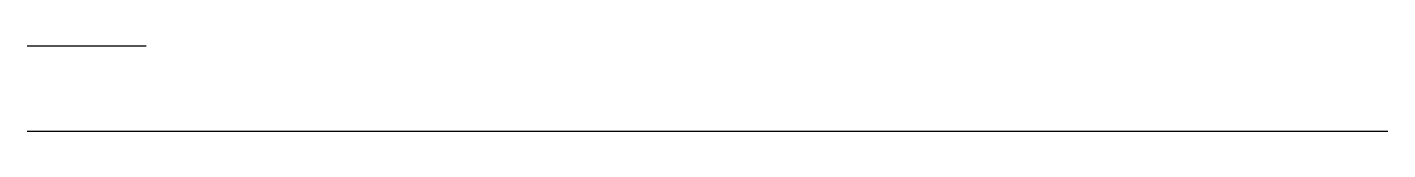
# Model space of a CAD drawing. Header units: metres. Extents: x 0 to 80, y 0 to 5.
import ezdxf

# ---------------------------------------------------------------- set-up
doc = ezdxf.new("R2010")
doc.units = ezdxf.units.M
doc.layers.add('VIGAS', color=7, linetype='Continuous')

msp = doc.modelspace()

# ---------------------------------------------------------------- linework, layer by layer
at = {"layer": 'VIGAS'}
for p, q in [((0, 5), (7, 5)), ((0, 0), (80, 0))]:
    msp.add_line(p, q, dxfattribs=at)

doc.saveas('drawing.dxf')
